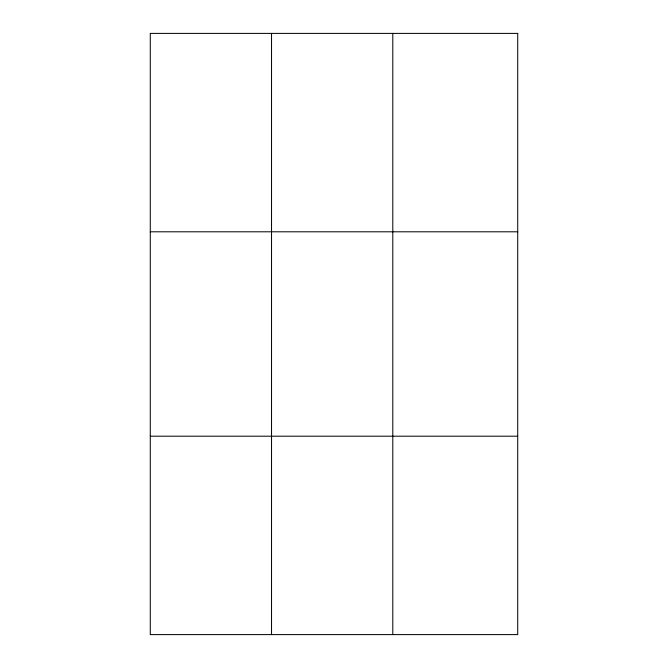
<?xml version="1.0" encoding="UTF-8"?>
<svg xmlns="http://www.w3.org/2000/svg" width="668" height="668" viewBox="0 0 668 668"><rect width="100%" height="100%" fill="white"/><g stroke="black" fill="none" stroke-linecap="round" stroke-linejoin="round"><path stroke-width="1" d="M271.534 33.4L271.534 634.6M392.792 33.4L392.792 634.6M150.283 231.796L517.717 231.796M150.283 436.204L517.717 436.204M517.717 33.4L517.717 634.6L150.283 634.6L150.283 33.4L517.717 33.4"/></g></svg>
